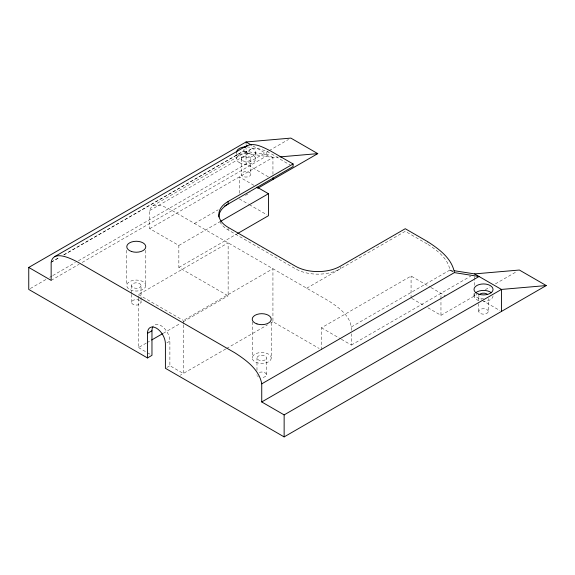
<?xml version="1.0" encoding="UTF-8"?>
<svg xmlns="http://www.w3.org/2000/svg" width="575" height="575" viewBox="0 0 575 575"><rect width="100%" height="100%" fill="white"/><g stroke="black" fill="none" stroke-linecap="round" stroke-linejoin="round"><path stroke-width="0.43" stroke-dasharray="2.88 2.16" d="M225.81 348.939L183.324 373.477L169.884 365.707L169.891 341.112A12.672 7.317 60 0 0 163.243 327.283A12.672 7.317 60 0 0 153.166 326.284M183.332 324.882L183.324 373.477L180.334 375.202M183.332 323.998L183.332 320.462L272.938 268.726L272.938 321.72L319.147 348.45M256.982 370.336L256.989 357.981M266.491 374.749L266.491 357.981A4.751 2.746 0 0 0 259.361 355.609A4.751 2.746 0 0 0 259.361 360.36A4.751 2.746 0 0 0 266.491 357.981M321.461 349.787L321.461 327.793L411.075 276.058L430.229 287.119M341.385 339.293L351.347 345.05L351.347 333.838M351.347 330.388C352.022 316.847 339.042 307.69 328.95 301.07L172.126 210.529C166.29 207.216 152.037 200.237 149.723 210.536L149.723 228.642L178.847 245.453L178.854 267.447L228.138 295.845L228.131 242.858L138.525 294.594L138.525 297.289M411.067 298.051L411.075 276.058M427.929 307.783L440.96 315.308L440.96 299.467M440.96 298.59L440.96 293.308M474.562 293.264L474.562 295.909L481.476 299.898M474.562 285.351L474.562 280.068M474.562 279.191L474.562 276.546M478.767 311.427L478.774 303.658M478.774 300.207L478.774 295.895M488.276 311.427A4.751 2.746 0 0 0 481.146 309.048A4.751 2.746 0 0 0 481.146 313.799A4.751 2.746 0 0 0 488.276 311.427L488.276 298.482M452.906 271.752L449.923 270.027C447.903 258.204 436.993 250.269 427.52 244.159L427.663 241.665M244.044 149.141L243.814 151.038L63.581 255.092M149.723 210.536L248.299 153.618C248.084 149.062 253.417 147.603 257.061 148.422C269.344 150.621 279.083 159.433 290.016 164.766M51.175 262.114L59.721 257.176M63.602 254.933L243.836 150.88L248.299 153.618L272.938 157.5L278.214 157.047M51.153 262.265L59.699 257.334M152.727 205.8L251.297 148.889M30.302 288.535L46.604 279.127M49.709 277.337L52.038 275.993M52.814 275.54L75.318 262.545M78.423 260.755L268.46 151.038M269.237 150.593L288.549 139.445M51.153 280.377L79.091 264.248M82.196 262.452L268.46 154.912L243.814 151.038L248.299 153.618M149.723 228.642L272.938 157.5L272.945 174.218M194.53 223.459L218.205 209.789M245.453 195.371L250.032 192.718M178.847 245.453L219.794 221.813M178.854 267.447L236.792 233.989M138.525 298.188L138.525 347.58L146.251 343.124M147.028 342.678L150.887 340.443M163.25 333.313L180.241 323.495M183.332 321.713L228.138 295.845M166.901 342.837L169.891 341.112M166.894 367.432L169.884 365.707M306.691 288.212L405.26 231.301L427.52 244.159M226.586 348.486L267.526 324.839M270.617 323.057L272.938 321.72M351.347 326.938L449.923 270.027L452.561 270.444M351.347 345.05L470.745 276.115M440.96 315.308L476.876 294.565M485.379 289.663L490.008 286.982M495.42 283.863L516.278 271.817M449.923 270.027L452.899 271.63M253.007 146L272.938 157.5M268.338 176.834L246.057 163.968L246.057 148.142M482.245 300.344L499.912 310.543M253.898 185.308L239.337 176.906L239.344 194.494M430.998 287.558L445.438 295.895M239.344 198.893L248.537 204.204M249.306 204.643L266.929 214.813M411.837 298.49L424.86 306.015M219.938 221.727A31.682 18.292 0 0 0 228.138 229.928L295.493 268.805A31.682 18.292 0 0 0 340.292 268.805L340.292 267.088M321.461 327.793L340.623 338.855M138.525 294.594L183.332 320.462M138.525 347.58L146.74 352.324M147.487 352.755L150.478 354.473M250.808 158.793L250.815 174.326A4.751 2.746 0 0 1 243.685 176.705A4.751 2.746 0 0 1 243.685 171.954A4.751 2.746 0 0 1 250.815 174.326M241.306 158.793L241.306 174.326M141.04 285.552A4.751 2.746 0 0 1 133.91 287.924A4.751 2.746 0 0 1 133.91 283.173A4.751 2.746 0 0 1 141.04 285.552L141.04 299.69M141.04 300.574L141.04 302.342A4.751 2.746 0 0 1 133.91 304.721A4.751 2.746 0 0 1 133.91 299.97A4.751 2.746 0 0 1 141.04 302.342M131.531 285.552L131.531 293.509M131.531 294.393L131.538 302.349M474.023 293.473L474.023 295.895M271.242 322.704L271.242 357.981A9.502 5.484 0 0 1 256.989 362.732A9.502 5.484 0 0 1 256.989 353.23A9.502 5.484 0 0 1 271.242 357.981M255.559 152.332L255.559 158.793M252.231 321.827L252.238 357.981M246.057 141.982L246.057 144.62M236.555 153.137L236.555 158.793M228.131 228.203L228.138 229.928M145.791 250.276L145.791 285.552A9.502 5.484 0 0 1 131.531 290.303A9.502 5.484 0 0 1 131.531 280.801A9.502 5.484 0 0 1 145.791 285.552M126.78 250.276L126.78 285.552M246.883 146.862A9.502 5.484 0 0 1 255.559 152.167A9.502 5.484 0 0 1 247.437 157.758A9.502 5.484 0 0 1 236.878 153.748M259.361 372.377A4.751 2.746 0 0 1 266.326 374.037A4.751 2.746 0 0 1 261.74 377.495M258.376 376.69A4.751 2.746 0 0 1 257.622 376.122M257.147 375.461A4.751 2.746 0 0 1 256.982 374.749M483.525 298.641A4.751 2.746 0 0 1 478.939 295.191M493.034 295.895A9.502 5.484 0 0 1 483.525 301.386M478.774 300.646A9.502 5.484 0 0 1 475.295 293.157M242.693 160.734A4.751 2.746 0 0 0 250.65 159.505A4.751 2.746 0 0 0 244.828 156.148A4.751 2.746 0 0 0 242.693 160.734M239.337 162.675A9.502 5.484 0 0 0 255.235 160.217A9.502 5.484 0 0 0 243.599 153.496A9.502 5.484 0 0 0 239.337 162.675"/><path stroke-width="0.86" d="M454.322 270.724L474.562 273.908L519.369 270.034L546.25 285.559L501.45 289.433L284.143 414.891L261.74 401.954L261.74 383.848C259.332 369.711 246.316 360.216 235.002 352.899L77.891 262.186C71.207 258.692 53.439 249.521 51.153 262.265L51.153 280.377L28.75 267.44L246.057 141.982L290.864 138.101L317.752 153.626L257.672 188.312M28.75 267.44L28.75 289.433L147.487 357.952L147.487 333.349A12.672 7.317 60 0 1 156.443 328.181A12.672 7.317 60 0 1 165.406 343.699L165.406 368.295L284.136 436.899L284.143 414.891M501.443 311.427L501.45 289.433L474.562 273.908M244.734 147.545C252.015 140.71 263.178 147.351 270.552 150.952L293.099 163.968L293.106 166.556L224.315 206.267M147.487 357.952L151.965 355.336L151.965 330.769A12.672 7.317 60 0 1 152.806 326.873M54.754 256.587L247.415 145.353M261.74 383.848L454.401 272.615C452 258.477 438.977 248.982 427.663 241.665L405.26 228.721L340.292 266.225A31.682 18.292 0 0 1 295.493 266.225L228.131 227.348A31.682 18.292 0 0 1 228.131 201.48L293.099 163.968M220.563 221.368L268.46 193.717L268.46 215.697L237.561 233.543M147.487 333.349L151.965 330.769M151.656 339.998L162.473 333.759M261.74 401.954L479.047 276.496L454.401 272.615M284.136 436.899L546.25 285.559M279.967 156.896L317.752 153.626M246.057 141.982L251.469 145.101M256.96 187.083L268.46 193.717M272.945 177.732L272.945 179.493M228.131 201.48L228.138 204.06A31.682 18.292 0 0 0 218.852 216.991M236.555 152.332A9.502 5.484 0 0 1 246.057 146.841M479.413 294.522A4.751 2.746 0 0 1 487.643 294.522M475.741 292.754A9.502 5.484 0 0 1 491.316 292.754M131.531 251.498A9.502 5.484 0 0 0 145.791 246.747A9.502 5.484 0 0 0 131.531 241.996A9.502 5.484 0 0 0 131.531 251.498M256.989 323.933A9.502 5.484 0 0 0 271.242 319.175A9.502 5.484 0 0 0 256.989 314.424A9.502 5.484 0 0 0 256.989 323.933M478.774 294.184A9.502 5.484 0 0 0 493.034 289.433A9.502 5.484 0 0 0 478.774 284.675A9.502 5.484 0 0 0 478.774 294.184"/></g></svg>
